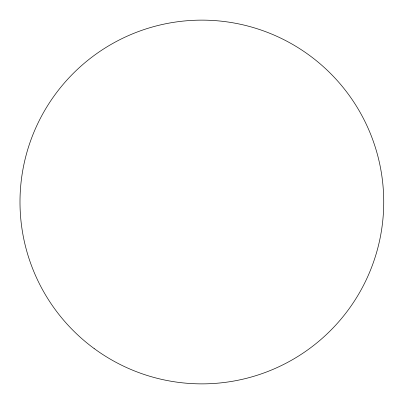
<?xml version="1.0" encoding="UTF-8"?>
<svg xmlns="http://www.w3.org/2000/svg" width="404" height="404" viewBox="0 0 404 404"><rect width="100%" height="100%" fill="white"/><g stroke="black" fill="none" stroke-linecap="round" stroke-linejoin="round"><path stroke-width="0.61" d="M94.152 348.546A181.871 181.871 0 0 0 382.628 222.008A181.871 181.871 0 0 0 128.805 35.451A181.871 181.871 0 0 0 94.152 348.546"/></g></svg>
